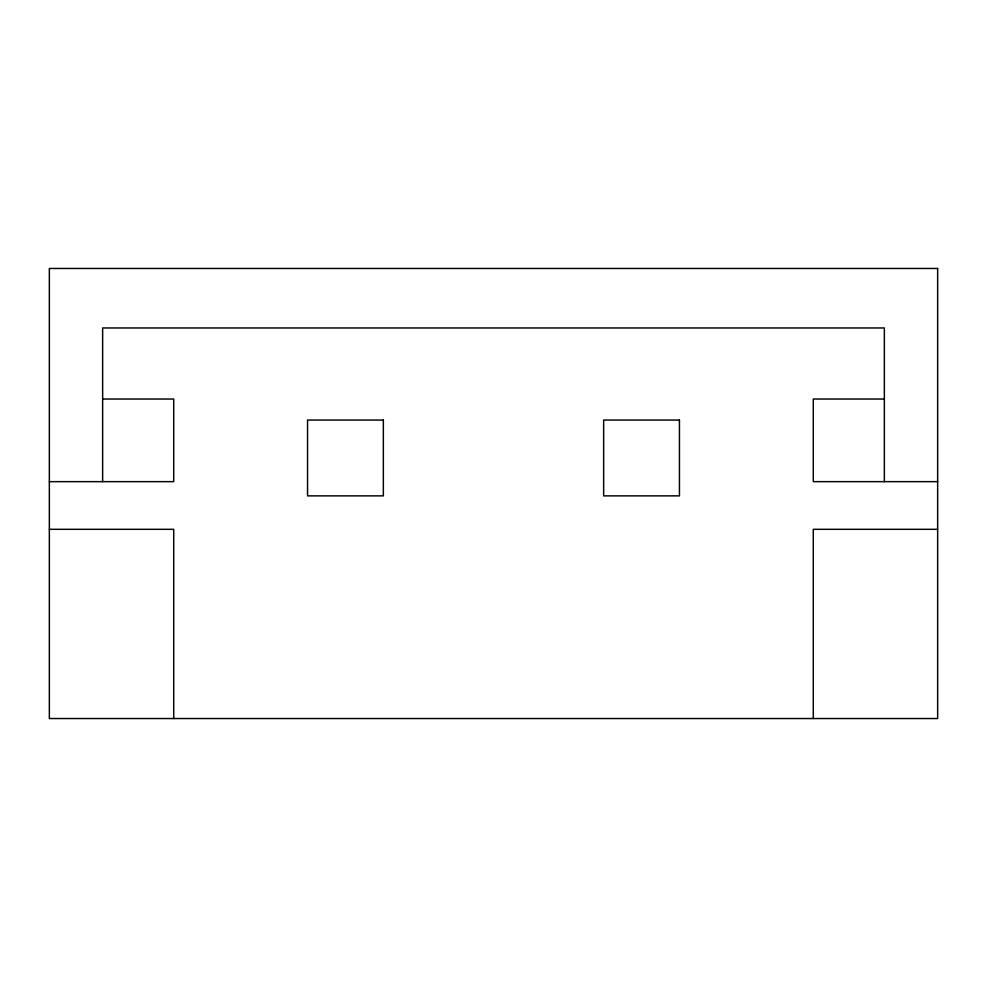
<?xml version="1.0" encoding="UTF-8"?>
<svg xmlns="http://www.w3.org/2000/svg" width="987" height="987" viewBox="0 0 987 987"><rect width="100%" height="100%" fill="white"/><g stroke="black" fill="none" stroke-linecap="round" stroke-linejoin="round"><path stroke-width="1.48" d="M102.648 399.032L173.712 399.032L173.712 481.656L49.35 481.656M884.352 399.032L813.288 399.032L813.288 481.656L937.65 481.656M49.35 529.316L173.712 529.316L173.712 718.536M937.65 529.316L813.288 529.316L813.288 718.536M884.352 481.656L884.352 327.968L102.648 327.968L102.648 481.656M937.65 268.464L49.35 268.464L49.35 718.536L937.65 718.536L937.65 268.464M383.351 420.067L307.549 420.067L307.549 495.869L383.351 495.869L383.351 420.067M679.451 420.067L603.649 420.067L603.649 495.869L679.451 495.869L679.451 420.067"/></g></svg>
